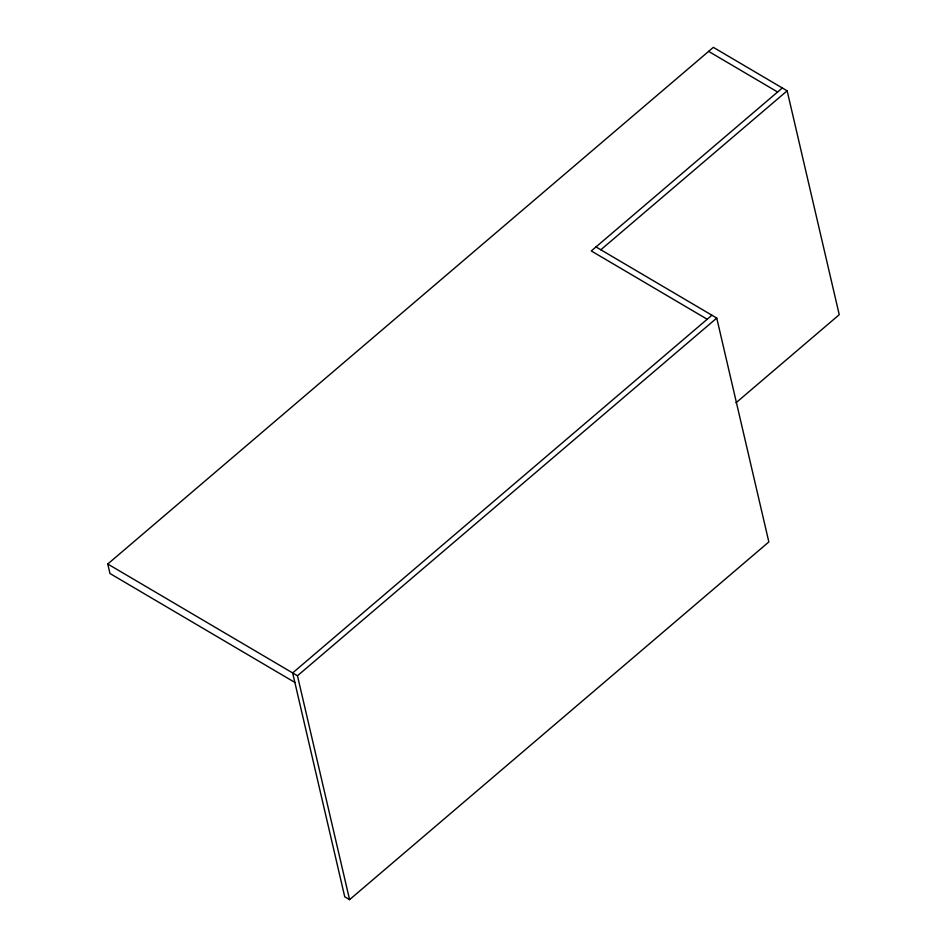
<?xml version="1.0" encoding="UTF-8"?>
<svg xmlns="http://www.w3.org/2000/svg" width="947" height="947" viewBox="0 0 947 947"><rect width="100%" height="100%" fill="white"/><g stroke="black" fill="none" stroke-linecap="round" stroke-linejoin="round"><path stroke-width="1.42" d="M294.86 682.42L109.97 573.503L107.757 564.01L713.351 47.35L787.146 90.817L839.243 314.7L735.985 402.795M782.317 87.976L591.283 250.955L707.208 319.246M600.824 249.783L787.146 90.817M711.919 315.221L292.647 672.926L344.744 896.809L349.573 899.65L768.846 541.944L716.749 318.074L595.994 246.93M349.573 899.65L297.476 675.767L716.749 318.074M708.628 51.375L777.594 92.001M107.757 564.01L297.476 675.767"/></g></svg>
